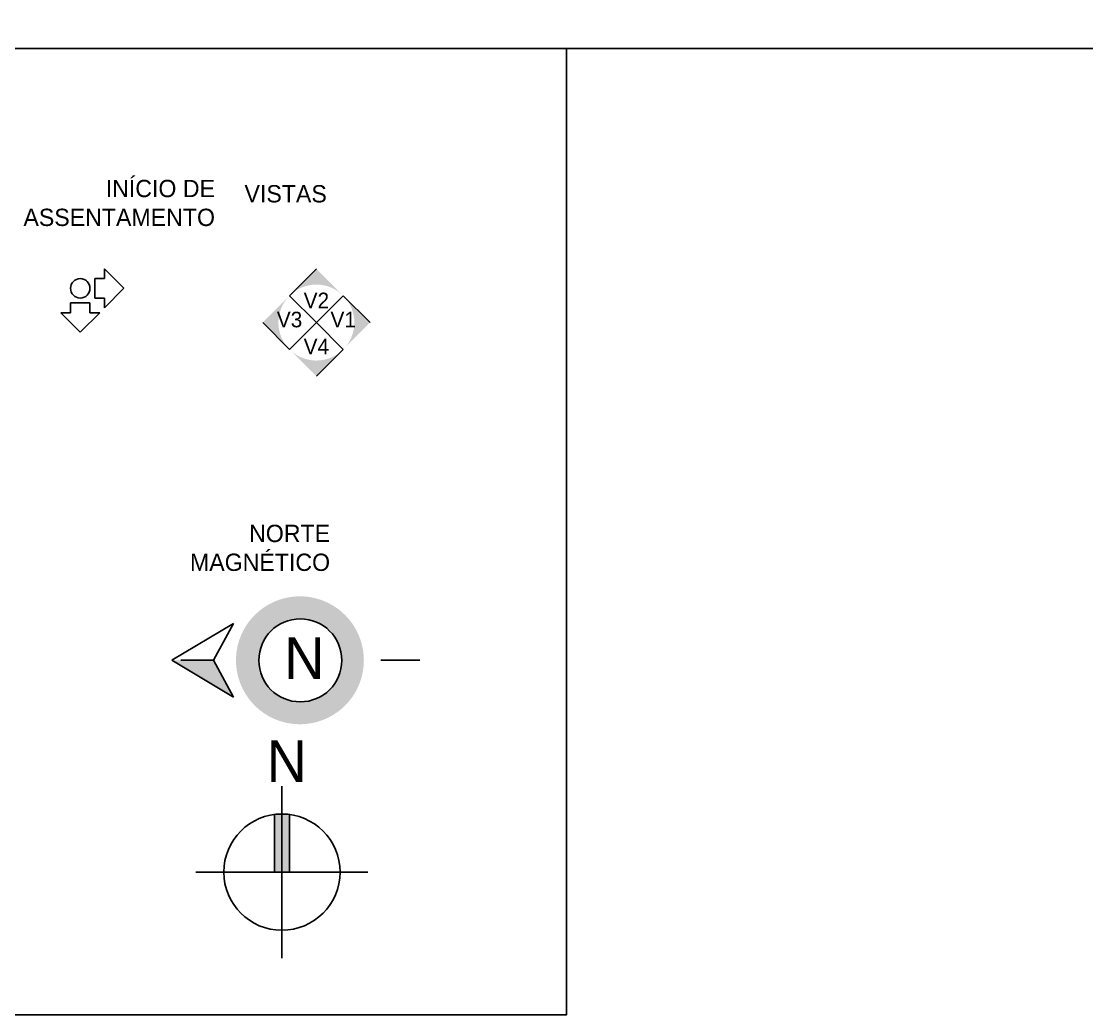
# Model space of a CAD drawing. Header units: centimetres. Extents: x 30244 to 591333, y -111940 to 104227.
# Drawn here: x 40750.6 to 40996.9, y -70686 to -70456.4 of the extents above; entities that cross this region are included whole.
import ezdxf
from ezdxf.enums import TextEntityAlignment as Align

# ---------------------------------------------------------------- set-up
doc = ezdxf.new("R2010")
doc.units = ezdxf.units.CM
doc.header["$LTSCALE"] = 4
doc.layers.add('B-SIMBOLOS', color=2, linetype='Continuous')
doc.layers.add('C-TEXTO-01', color=2, linetype='Continuous', lineweight=20)
doc.layers.add('C-TEXTO-03', color=2, linetype='Continuous', lineweight=20)
doc.styles.add('S2', font='romans.shx', dxfattribs={"height": 0.2})
doc.styles.add('Símbolos', font='ERASLGHT.TTF')

# ---------------------------------------------------------------- blocks, each defined once
blk = doc.blocks.new('*U42')
blk.add_hatch(color=256).paths.add_polyline_path([(0.485, 0.485), (0.97, 0), (0.485, -0.485, 0.414214)])
for p, q in [((0.485, 0.485), (0, 0)), ((0.97, 0), (0.485, 0.485)), ((0, 0), (0.485, -0.485))]:
    blk.add_line(p, q)
at = {"layer": 'B-SIMBOLOS', "style": 'S2'}
blk.add_attdef('V1-V2-V3-V4', text='', height=0.2, dxfattribs=at).set_placement((0.485, -0.086), align=Align.CENTER)
blk = doc.blocks.new('*U29')
blk.add_hatch(color=256).paths.add_polyline_path([(0.485, -0.485), (0, -0.97), (-0.485, -0.485, 0.414214)])
for p, q in [((0, 0), (-0.485, -0.485)), ((0.485, -0.485), (0, 0)), ((0, -0.97), (0.485, -0.485))]:
    blk.add_line(p, q)
at = {"layer": 'B-SIMBOLOS', "style": 'S2'}
blk.add_attdef('V1-V2-V3-V4', text='', height=0.2, dxfattribs=at).set_placement((0, -0.571), align=Align.CENTER)
blk = doc.blocks.new('*U30')
blk.add_hatch(color=256).paths.add_polyline_path([(-0.485, -0.485), (-0.97, 0), (-0.485, 0.485, 0.414214)])
for p, q in [((0, 0), (-0.485, 0.485)), ((-0.485, -0.485), (0, 0)), ((-0.97, 0), (-0.485, -0.485))]:
    blk.add_line(p, q)
at = {"layer": 'B-SIMBOLOS', "style": 'S2'}
blk.add_attdef('V1-V2-V3-V4', text='', height=0.2, dxfattribs=at).set_placement((-0.485, -0.086), align=Align.CENTER)
blk = doc.blocks.new('*U31')
blk.add_hatch(color=256).paths.add_polyline_path([(-0.485, 0.485), (0, 0.97), (0.485, 0.485, 0.414214)])
for p, q in [((0, 0.97), (-0.485, 0.485)), ((-0.485, 0.485), (0, 0)), ((0, 0), (0.485, 0.485))]:
    blk.add_line(p, q)
at = {"layer": 'B-SIMBOLOS', "style": 'S2'}
blk.add_attdef('V1-V2-V3-V4', text='', height=0.2, dxfattribs=at).set_placement((0, 0.399), align=Align.CENTER)
blk = doc.blocks.new('*U41')
for p, q in [((0.312, 0.25), (0.562, 0)), ((0.312, 0.125), (0.312, 0.25)), ((0.187, -0.125), (0.187, 0.125)), ((0.187, 0.125), (0.312, 0.125)), ((0.562, 0), (0.312, -0.25)), ((0.312, -0.125), (0.187, -0.125)), ((0.312, -0.25), (0.312, -0.125)), ((-0.125, -0.313), (-0.125, -0.187)), ((-0.125, -0.187), (0.125, -0.187)), ((0.125, -0.187), (0.125, -0.313)), ((0, -0.562), (-0.25, -0.313)), ((-0.25, -0.313), (-0.125, -0.313)), ((0.25, -0.313), (0, -0.562)), ((0.125, -0.313), (0.25, -0.313))]:
    blk.add_line(p, q)
blk.add_circle((0, 0), 0.125)
blk = doc.blocks.new('A$C7EF14637')
at = {"layer": 'B-SIMBOLOS'}
h = blk.add_hatch(color=251, dxfattribs=at)
h.dxf.hatch_style = 1
h.set_gradient(color1=(90, 98, 114), color2=(235, 235, 235), tint=0.01, name='INVCYLINDER')
h.paths.add_polyline_path([(48.32, -14.64, 1), (25.76, 14.63, 1)])
h.paths.add_polyline_path([(27.68, 12.14, -1), (46.4, -12.15, -1)], flags=16)
h.paths.add_polyline_path([(29.67, 9.56, -1), (44.42, -9.58, -1)], flags=0)
h.paths.add_polyline_path([(35.01, -8.05), (33.9, -6.62), (37.87, 5.17), (29.68, -1.14), (28.69, 0.14), (39.1, 8.16), (40.16, 6.77), (36.19, -5.04), (44.39, 1.29), (45.41, -0.04)], flags=0)
h = blk.add_hatch(color=251, dxfattribs=at)
h.dxf.hatch_style = 1
h.set_gradient(color1=(90, 98, 114), color2=(235, 235, 235), tint=0.01, name='INVCYLINDER')
h.paths.add_polyline_path([(46.4, -12.15, 1), (27.68, 12.14, 1)])
h.paths.add_polyline_path([(29.67, 9.56, -1), (44.42, -9.58, -1)], flags=16)
h.paths.add_polyline_path([(35.01, -8.05), (33.9, -6.62), (37.87, 5.17), (29.68, -1.14), (28.69, 0.14), (39.1, 8.16), (40.16, 6.77), (36.19, -5.04), (44.39, 1.29), (45.41, -0.04)], flags=0)
blk.add_hatch(color=256, dxfattribs=at).paths.add_polyline_path([(0, 0), (17.83, -10.63), (12.08, 0)])
for p, q in [((0, 0), (17.83, 10.63)), ((17.83, 10.63), (12.08, 0)), ((0, 0), (17.83, -10.63)), ((12.08, 0), (2.63, 0)), ((17.83, -10.63), (12.08, 0)), ((71.68, 0), (60.42, 0))]:
    blk.add_line(p, q, dxfattribs=at)
blk.add_circle((37.16, -0.02), 11.99, dxfattribs=at)
at = {"layer": 'C-TEXTO-03', "insert": (32.52, 6.64), "char_height": 12, "width": 11.9206, "attachment_point": 1, "style": 'Símbolos'}
blk.add_mtext('N', dxfattribs=at)
blk = doc.blocks.new('A$C6AB97AFF')
at = {"layer": 'B-SIMBOLOS'}
h = blk.add_hatch(color=252, dxfattribs=at)
h.set_gradient(color1=(132, 132, 132), one_color=1, tint=1, name='INVCURVED')
h.paths.add_polyline_path([(2.19, 16.65, 0.032761), (0, 16.79), (0, 0), (2.19, 0)])
h.paths.add_polyline_path([(0, 16.79, 0.032761), (-2.19, 16.65), (-2.19, 0), (0, 0)])
for p, q in [((0, 24.86), (0, -24.86)), ((-2.19, 16.65), (-2.19, 0)), ((2.19, 16.65), (2.19, 0)), ((-24.86, 0), (24.86, 0))]:
    blk.add_line(p, q, dxfattribs=at)
blk.add_circle((0, 0), 16.79, dxfattribs=at)
at = {"layer": 'C-TEXTO-03', "insert": (-4.41, 38.08), "char_height": 12, "width": 11.9206, "attachment_point": 1, "style": 'Símbolos'}
blk.add_mtext('N', dxfattribs=at)

msp = doc.modelspace()

# ---------------------------------------------------------------- linework, layer by layer
at = {"layer": 'DEFPOINTS', "color": 9}
for points in [[(40300.736, -70183.697), (41020.636, -70183.697), (41020.636, -70462.754), (40300.736, -70462.754)], [(40300.736, -70462.754), (40876.656, -70462.754), (40876.656, -70686), (40300.736, -70686)]]:
    msp.add_lwpolyline(points, close=True, dxfattribs=at)

# ---------------------------------------------------------------- block references
at = {"layer": 'B-SIMBOLOS', "xscale": 18, "yscale": 18, "zscale": 18}
msp.add_blockref('*U41', (40764.205, -70518.147), dxfattribs=at)
at = {"layer": 'B-SIMBOLOS'}
ref = msp.add_blockref('*U31', (40818.796, -70526.061), dxfattribs=dict(at, xscale=12.80000000000018, yscale=12.80000000000018, zscale=12.80000000000018))
ref.add_attrib('V1-V2-V3-V4', 'V2', dxfattribs={"layer": 'C-TEXTO-01', "height": 3.6, "style": 'Símbolos'}).set_placement((40818.796, -70520.95), align=Align.MIDDLE_CENTER)
ref = msp.add_blockref('*U30', (40818.796, -70526.061), dxfattribs=dict(at, xscale=12.80000000000018, yscale=12.80000000000018, zscale=12.80000000000018))
ref.add_attrib('V1-V2-V3-V4', 'V3', dxfattribs={"layer": 'C-TEXTO-01', "height": 3.6, "style": 'Símbolos'}).set_placement((40812.589, -70527.157), align=Align.CENTER)
ref = msp.add_blockref('*U42', (40818.796, -70526.061), dxfattribs=dict(at, xscale=12.80000000000018, yscale=12.80000000000018, zscale=12.80000000000018))
ref.add_attrib('V1-V2-V3-V4', 'V1', dxfattribs={"layer": 'C-TEXTO-01', "height": 3.6, "style": 'Símbolos'}).set_placement((40825.003, -70527.157), align=Align.CENTER)
ref = msp.add_blockref('*U29', (40818.796, -70526.061), dxfattribs=dict(at, xscale=12.80000000000018, yscale=12.80000000000018, zscale=12.80000000000018))
ref.add_attrib('V1-V2-V3-V4', 'V4', dxfattribs={"layer": 'C-TEXTO-01', "height": 3.6, "style": 'Símbolos'}).set_placement((40818.796, -70533.364), align=Align.CENTER)
at = {"layer": 'C-TEXTO-03', "xscale": 0.8000000000001819, "yscale": 0.8000000000001819, "zscale": 0.8000000000001819}
for name, p in [('A$C7EF14637', (40785.356, -70604.103)), ('A$C6AB97AFF', (40810.83, -70653.058))]:
    msp.add_blockref(name, p, dxfattribs=at)

# ---------------------------------------------------------------- texts
at = {"layer": 'DEFPOINTS', "char_height": 4, "width": 36.10303, "attachment_point": 3, "style": 'Símbolos'}
for s, insert in [('INÍCIO DE \\PASSENTAMENTO', (40795.356, -70493.078)), ('{\\fAvantGarde Bk BT|b0|i0|c0|p34;VISTAS}', (40821.204, -70494.299)), ('NORTE MAGNÉTICO', (40821.965, -70572.786))]:
    msp.add_mtext(s, dxfattribs=dict(at, insert=insert))

doc.saveas('drawing.dxf')
